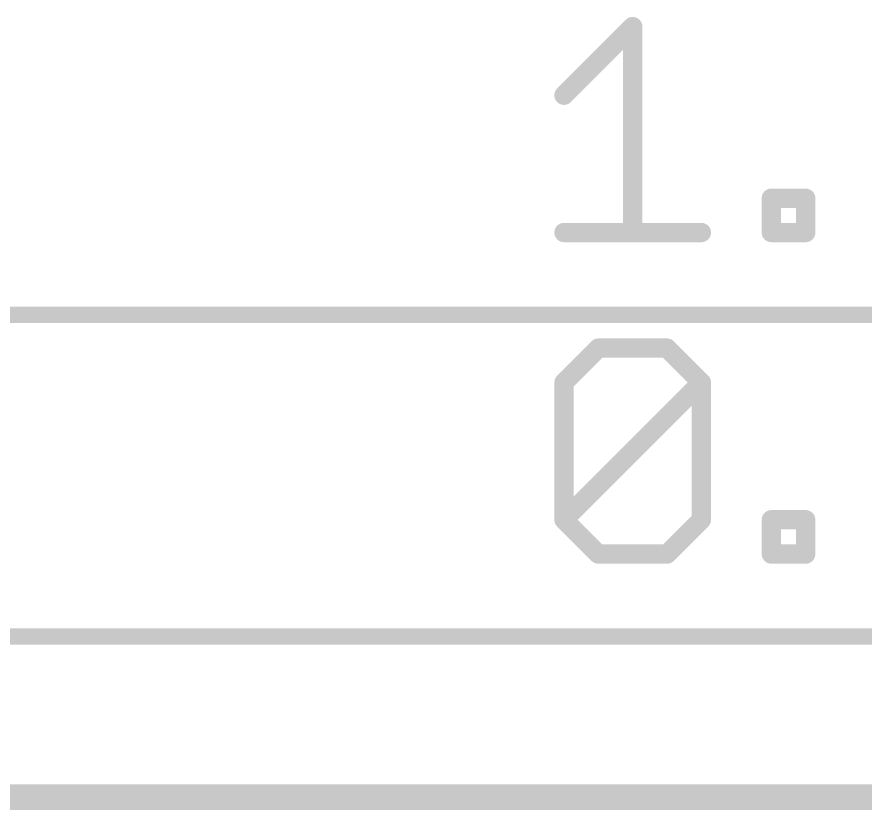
# Model space of a CAD drawing. Extents: x -41 to 66, y -21 to 32.
# Drawn here: x 5.98 to 12.67, y 25.3 to 31.56 of the extents above; entities that cross this region are included whole.
import ezdxf

# ---------------------------------------------------------------- set-up
doc = ezdxf.new("R2010")
doc.units = 0
for name, color, linetype in [('1', 12, 'CONTINUOUS'), ('16', 132, 'CONTINUOUS'), ('20', 53, 'CONTINUOUS'), ('47', 253, 'CONTINUOUS')]:
    doc.layers.add(name, color=color, linetype=linetype)

msp = doc.modelspace()

# ---------------------------------------------------------------- linework, layer by layer
at = {"layer": '1', "const_width": 0.2032}
msp.add_lwpolyline([(0, 25.4), (25.4, 25.4)], dxfattribs=at)
at = {"layer": '16', "const_width": 0.2032}
msp.add_lwpolyline([(0, 25.4), (25.4, 25.4)], dxfattribs=at)
at = {"layer": '20', "const_width": 0.2032}
msp.add_lwpolyline([(0, 25.4), (25.4, 25.4)], dxfattribs=at)
at = {"layer": '47'}
for points, const_width in [([(10.2948, 30.9454), (10.8371, 31.4877)], 0.1524), ([(10.8371, 31.4877), (10.8371, 29.8607)], 0.1524), ([(11.932, 29.8607), (11.932, 30.1319)], 0.1524), ([(11.932, 30.1319), (12.2031, 30.1319)], 0.1524), ([(12.2031, 30.1319), (12.2031, 29.8607)], 0.1524), ([(10.2948, 29.8607), (11.3795, 29.8607)], 0.1524), ([(12.2031, 29.8607), (11.932, 29.8607)], 0.1524), ([(0.065, 29.21), (25.335, 29.21)], 0.13), ([(10.2948, 28.6765), (10.566, 28.9477)], 0.1524), ([(10.566, 28.9477), (11.1083, 28.9477)], 0.1524), ([(11.1083, 28.9477), (11.3795, 28.6765)], 0.1524), ([(10.2948, 27.5919), (10.2948, 28.6765)], 0.1524), ([(10.2948, 27.5919), (11.3795, 28.6765)], 0.1524), ([(11.3795, 28.6765), (11.3795, 27.5919)], 0.1524), ([(10.566, 27.3207), (10.2948, 27.5919)], 0.1524), ([(11.3795, 27.5919), (11.1083, 27.3207)], 0.1524), ([(11.932, 27.3207), (11.932, 27.5919)], 0.1524), ([(11.932, 27.5919), (12.2031, 27.5919)], 0.1524), ([(12.2031, 27.5919), (12.2031, 27.3207)], 0.1524), ([(11.1083, 27.3207), (10.566, 27.3207)], 0.1524), ([(12.2031, 27.3207), (11.932, 27.3207)], 0.1524), ([(2.605, 26.67), (22.795, 26.67)], 0.13)]:
    msp.add_lwpolyline(points, dxfattribs=dict(at, const_width=const_width))
at = {"layer": '47', "const_width": 0.0762}
for points in [[(10.8752, 31.4877, 1), (10.799, 31.4877)], [(10.8641, 31.4607, 1), (10.8102, 31.5146)], [(10.2679, 30.9723, 1), (10.3218, 30.9184)], [(11.9701, 30.1319, 1), (11.8939, 30.1319)], [(11.932, 30.17, 1), (11.932, 30.0938)], [(12.2412, 30.1319, 1), (12.165, 30.1319)], [(12.2031, 30.0938, 1), (12.2031, 30.17)], [(10.2948, 29.8988, 1), (10.2948, 29.8226)], [(11.3795, 29.8226, 1), (11.3795, 29.8988)], [(11.932, 29.8988, 1), (11.932, 29.8226)], [(12.2031, 29.8226, 1), (12.2031, 29.8988)], [(10.799, 29.8607, 1), (10.8752, 29.8607)], [(11.8939, 29.8607, 1), (11.9701, 29.8607)], [(12.165, 29.8607, 1), (12.2412, 29.8607)], [(10.566, 28.9858, 1), (10.566, 28.9096)], [(10.5929, 28.9207, 1), (10.539, 28.9746)], [(11.1352, 28.9746, 1), (11.0814, 28.9207)], [(11.1083, 28.9096, 1), (11.1083, 28.9858)], [(10.3329, 28.6765, 1), (10.2567, 28.6765)], [(10.2679, 28.7035, 1), (10.3218, 28.6496)], [(11.4176, 28.6765, 1), (11.3414, 28.6765)], [(11.4064, 28.6496, 1), (11.3525, 28.7035)], [(11.3525, 28.6496, 1), (11.4064, 28.7035)], [(10.3218, 27.6188, 1), (10.2679, 27.5649)], [(10.2679, 27.6188, 1), (10.3218, 27.5649)], [(11.4064, 27.5649, 1), (11.3525, 27.6188)], [(11.9701, 27.5919, 1), (11.8939, 27.5919)], [(11.932, 27.63, 1), (11.932, 27.5538)], [(12.2412, 27.5919, 1), (12.165, 27.5919)], [(12.2031, 27.5538, 1), (12.2031, 27.63)], [(10.2567, 27.5919, 1), (10.3329, 27.5919)], [(11.3414, 27.5919, 1), (11.4176, 27.5919)], [(10.566, 27.3588, 1), (10.566, 27.2826)], [(11.1083, 27.2826, 1), (11.1083, 27.3588)], [(11.932, 27.3588, 1), (11.932, 27.2826)], [(12.2031, 27.2826, 1), (12.2031, 27.3588)], [(10.539, 27.2938, 1), (10.5929, 27.3476)], [(11.0814, 27.3476, 1), (11.1352, 27.2938)], [(11.8939, 27.3207, 1), (11.9701, 27.3207)], [(12.165, 27.3207, 1), (12.2412, 27.3207)]]:
    msp.add_lwpolyline(points, format="xyb", dxfattribs=at)

doc.saveas('drawing.dxf')
